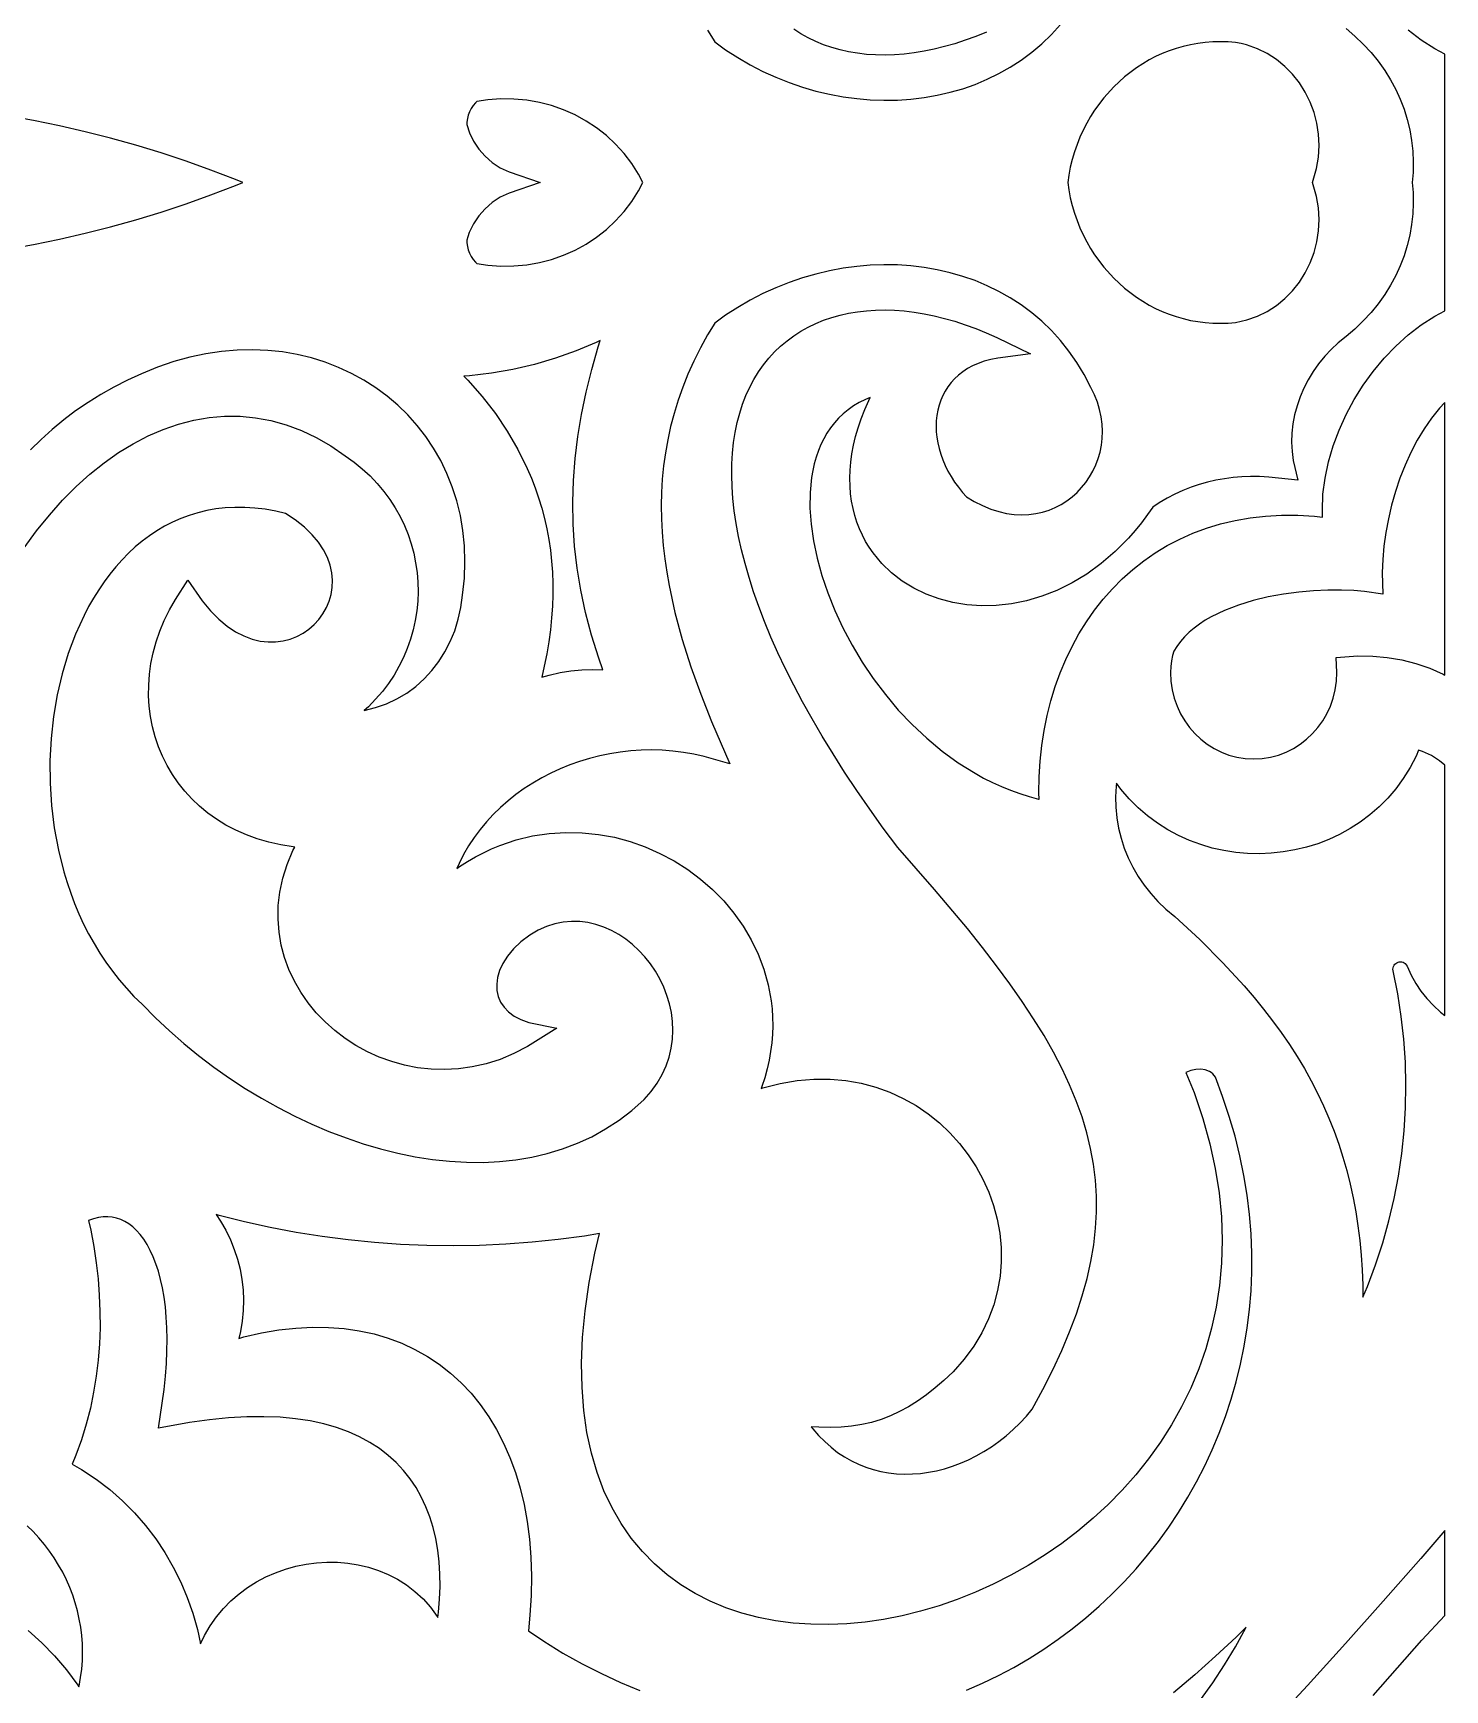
# Model space of a CAD drawing. Extents: x -375 to 375, y -1025 to 1025.
# Drawn here: x -192.5 to -135, y -230.9 to -163.4 of the extents above; entities that cross this region are included whole.
import ezdxf

# ---------------------------------------------------------------- set-up
doc = ezdxf.new("R2010")
doc.units = 0
doc.layers.add('LAYER_10', color=1, linetype='CONTINUOUS')

msp = doc.modelspace()

# ---------------------------------------------------------------- linework, layer by layer
at = {"layer": 'LAYER_10'}
for points in [[(-165.055, -163.249), (-164.763, -163.734), (-164.324, -164.05), (-163.827, -164.372), (-163.318, -164.667), (-162.799, -164.934), (-162.27, -165.174), (-161.733, -165.388), (-161.189, -165.573), (-160.64, -165.732), (-160.087, -165.862), (-159.532, -165.965), (-158.976, -166.041), (-158.42, -166.088), (-157.866, -166.108), (-157.314, -166.1), (-156.767, -166.064), (-156.226, -165.999), (-155.692, -165.907), (-155.167, -165.786), (-154.651, -165.638), (-154.147, -165.461), (-153.655, -165.256), (-153.177, -165.022), (-152.713, -164.761), (-152.267, -164.471), (-151.838, -164.152), (-151.427, -163.805), (-151.037, -163.429), (-150.668, -163.024)], [(-153.689, -163.332), (-154.123, -163.508), (-154.552, -163.665), (-154.977, -163.804), (-155.398, -163.924), (-155.815, -164.027), (-156.228, -164.111), (-156.635, -164.177), (-157.036, -164.225), (-157.432, -164.255), (-157.821, -164.267), (-158.203, -164.261), (-158.578, -164.237), (-158.945, -164.196), (-159.303, -164.136), (-159.653, -164.058), (-159.994, -163.962), (-160.325, -163.848), (-160.646, -163.717), (-160.956, -163.567), (-161.255, -163.4), (-161.541, -163.215)], [(-139.029, -163.179), (-138.665, -163.49), (-138.324, -163.82), (-138.008, -164.164), (-137.717, -164.521), (-137.453, -164.891), (-137.215, -165.273), (-137.004, -165.665), (-136.819, -166.067), (-136.662, -166.477), (-136.532, -166.895), (-136.429, -167.319), (-136.354, -167.749), (-136.307, -168.183), (-136.289, -168.62), (-136.298, -169.06), (-136.333, -169.463), (-136.298, -169.866), (-136.289, -170.305), (-136.307, -170.742), (-136.354, -171.176), (-136.429, -171.606), (-136.532, -172.03), (-136.662, -172.448), (-136.819, -172.858), (-137.004, -173.26), (-137.215, -173.652), (-137.453, -174.034), (-137.717, -174.404), (-138.008, -174.762), (-138.324, -175.106), (-138.665, -175.435), (-139.029, -175.747), (-139.346, -176), (-139.632, -176.265), (-139.898, -176.549), (-140.144, -176.852), (-140.369, -177.171), (-140.57, -177.504), (-140.748, -177.849), (-140.9, -178.203), (-141.027, -178.566), (-141.125, -178.934), (-141.196, -179.307), (-141.237, -179.681), (-141.249, -180.055), (-141.229, -180.427), (-141.177, -180.796), (-140.99, -181.597), (-142.182, -181.469), (-142.55, -181.452), (-142.916, -181.449), (-143.277, -181.463), (-143.634, -181.492), (-143.986, -181.538), (-144.333, -181.6), (-144.675, -181.68), (-145.013, -181.776), (-145.347, -181.889), (-145.677, -182.02), (-146.002, -182.17), (-146.323, -182.337), (-146.639, -182.524), (-146.909, -182.701), (-147.115, -183), (-147.366, -183.335), (-147.624, -183.654), (-147.891, -183.959), (-148.437, -184.511), (-149.008, -185), (-149.596, -185.426), (-150.198, -185.789), (-150.811, -186.09), (-151.429, -186.331), (-152.05, -186.513), (-152.67, -186.637), (-153.284, -186.705), (-153.89, -186.718), (-154.483, -186.677), (-155.06, -186.584), (-155.616, -186.439), (-156.148, -186.245), (-156.652, -186.001), (-157.125, -185.71), (-157.561, -185.372), (-157.957, -184.989), (-158.306, -184.566), (-158.466, -184.333), (-158.611, -184.093), (-158.742, -183.844), (-158.86, -183.584), (-158.963, -183.315), (-159.052, -183.038), (-159.125, -182.751), (-159.182, -182.455), (-159.223, -182.152), (-159.247, -181.84), (-159.255, -181.521), (-159.244, -181.194), (-159.216, -180.861), (-159.169, -180.52), (-159.104, -180.173), (-159.02, -179.819), (-158.916, -179.459), (-158.793, -179.093), (-158.649, -178.721), (-158.485, -178.344), (-158.43, -178.231), (-158.621, -178.31), (-158.871, -178.434), (-159.105, -178.573), (-159.323, -178.726), (-159.525, -178.891), (-159.713, -179.07), (-159.885, -179.261), (-160.044, -179.465), (-160.188, -179.68), (-160.318, -179.907), (-160.435, -180.146), (-160.538, -180.395), (-160.628, -180.656), (-160.704, -180.926), (-160.766, -181.207), (-160.815, -181.493), (-160.874, -182.101), (-160.88, -182.736), (-160.835, -183.396), (-160.738, -184.077), (-160.592, -184.773), (-160.398, -185.481), (-160.157, -186.194), (-159.87, -186.909), (-159.539, -187.621), (-159.166, -188.325), (-158.751, -189.016), (-158.297, -189.69), (-157.806, -190.343), (-157.278, -190.969), (-156.716, -191.564), (-156.121, -192.123), (-155.494, -192.644), (-154.838, -193.119), (-154.151, -193.548), (-153.801, -193.741), (-153.443, -193.922), (-153.078, -194.088), (-152.708, -194.24), (-152.331, -194.376), (-151.949, -194.497), (-151.561, -194.601), (-151.537, -194.606), (-151.545, -194.346), (-151.534, -193.693), (-151.495, -193.051), (-151.428, -192.419), (-151.333, -191.798), (-151.21, -191.19), (-151.06, -190.596), (-150.884, -190.016), (-150.681, -189.452), (-150.452, -188.904), (-150.197, -188.374), (-149.917, -187.862), (-149.611, -187.37), (-149.281, -186.899), (-148.927, -186.449), (-148.549, -186.022), (-148.147, -185.62), (-147.722, -185.242), (-147.275, -184.889), (-146.805, -184.564), (-146.313, -184.268), (-145.801, -184), (-145.267, -183.762), (-144.713, -183.556), (-144.14, -183.381), (-143.547, -183.24), (-142.936, -183.133), (-142.306, -183.061), (-141.659, -183.025), (-140.994, -183.025), (-140.312, -183.064), (-139.983, -183.1), (-139.993, -182.828), (-139.969, -182.175), (-139.885, -181.515), (-139.747, -180.855), (-139.556, -180.201), (-139.315, -179.556), (-139.029, -178.926), (-138.699, -178.314), (-138.328, -177.724), (-137.92, -177.161), (-137.476, -176.629), (-137, -176.134), (-136.495, -175.678), (-135.962, -175.268), (-135.404, -174.908), (-135, -174.695), (-135.002, -169.463), (-135, -164.23), (-135.404, -164.018), (-135.962, -163.657), (-136.495, -163.247)], [(-193.584, -172.18), (-192.528, -171.989), (-191.476, -171.773), (-190.43, -171.533), (-189.39, -171.269), (-188.357, -170.98), (-187.331, -170.667), (-186.312, -170.331), (-185.301, -169.97), (-184.298, -169.586), (-183.999, -169.463), (-184.298, -169.339), (-185.301, -168.955), (-186.312, -168.595), (-187.331, -168.258), (-188.357, -167.945), (-189.39, -167.657), (-190.43, -167.392), (-191.476, -167.152), (-192.528, -166.936), (-193.584, -166.745)], [(-192.908, -184.356), (-192.404, -183.666), (-191.882, -183.02), (-191.345, -182.418), (-190.794, -181.862), (-190.229, -181.353), (-189.653, -180.89), (-189.065, -180.476), (-188.467, -180.11), (-187.86, -179.794), (-187.246, -179.529), (-186.626, -179.315), (-186, -179.154), (-185.372, -179.046), (-184.741, -178.993), (-184.109, -178.995), (-183.479, -179.052), (-182.852, -179.167), (-182.229, -179.339), (-181.613, -179.568), (-181.004, -179.856), (-180.404, -180.202), (-179.821, -180.602), (-179.465, -180.858), (-179.127, -181.134), (-178.812, -181.427), (-178.52, -181.734), (-178.252, -182.054), (-178.007, -182.387), (-177.786, -182.731), (-177.589, -183.085), (-177.414, -183.448), (-177.264, -183.819), (-177.137, -184.197), (-177.034, -184.58), (-176.954, -184.967), (-176.898, -185.358), (-176.865, -185.75), (-176.856, -186.144), (-176.871, -186.537), (-176.909, -186.929), (-176.971, -187.319), (-177.056, -187.705), (-177.165, -188.086), (-177.297, -188.462), (-177.453, -188.831), (-177.633, -189.192), (-177.835, -189.543), (-178.062, -189.884), (-178.311, -190.214), (-178.584, -190.53), (-178.88, -190.833), (-179.049, -190.986), (-178.587, -190.873), (-178.14, -190.716), (-177.717, -190.517), (-177.319, -190.281), (-176.948, -190.008), (-176.605, -189.701), (-176.292, -189.362), (-176.009, -188.994), (-175.758, -188.599), (-175.541, -188.178), (-175.359, -187.734), (-175.214, -187.27), (-175.107, -186.788), (-175.038, -186.281), (-174.967, -185.592), (-174.942, -184.925), (-174.963, -184.275), (-175.026, -183.644), (-175.13, -183.032), (-175.275, -182.441), (-175.458, -181.871), (-175.677, -181.322), (-175.932, -180.797), (-176.22, -180.295), (-176.541, -179.818), (-176.893, -179.366), (-177.274, -178.941), (-177.683, -178.543), (-178.119, -178.174), (-178.579, -177.835), (-179.063, -177.526), (-179.569, -177.248), (-180.096, -177.004), (-180.642, -176.793), (-181.205, -176.616), (-181.784, -176.476), (-182.378, -176.372), (-182.985, -176.306), (-183.603, -176.279), (-184.231, -176.292), (-184.868, -176.346), (-185.512, -176.441), (-186.162, -176.58), (-186.815, -176.764), (-187.472, -176.992), (-188.134, -177.269), (-188.701, -177.525), (-189.252, -177.803), (-189.788, -178.105), (-190.308, -178.429), (-190.813, -178.775), (-191.3, -179.141), (-191.77, -179.528), (-192.223, -179.934), (-192.656, -180.358)], [(-154.504, -230.926), (-153.845, -230.643), (-153.2, -230.334), (-152.568, -230), (-151.95, -229.642), (-151.346, -229.26), (-150.758, -228.855), (-150.186, -228.428), (-149.63, -227.979), (-149.091, -227.509), (-148.57, -227.019), (-148.068, -226.508), (-147.585, -225.978), (-147.121, -225.43), (-146.678, -224.864), (-146.256, -224.281), (-145.855, -223.681), (-145.477, -223.064), (-145.121, -222.433), (-144.789, -221.787), (-144.481, -221.126), (-144.198, -220.452), (-143.941, -219.766), (-143.709, -219.067), (-143.504, -218.356), (-143.327, -217.635), (-143.177, -216.903), (-143.056, -216.161), (-142.964, -215.411), (-142.901, -214.652), (-142.87, -213.885), (-142.869, -213.11), (-142.9, -212.329), (-142.963, -211.542), (-143.059, -210.75), (-143.189, -209.953), (-143.353, -209.151), (-143.552, -208.346), (-143.787, -207.538), (-144.058, -206.727), (-144.355, -205.944), (-144.401, -205.876), (-144.462, -205.808), (-144.53, -205.751), (-144.595, -205.708), (-144.768, -205.638), (-144.953, -205.609), (-145.153, -205.619), (-145.359, -205.668), (-145.554, -205.752), (-145.225, -206.569), (-144.868, -207.618), (-144.579, -208.649), (-144.358, -209.662), (-144.201, -210.655), (-144.108, -211.63), (-144.075, -212.583), (-144.101, -213.515), (-144.183, -214.426), (-144.319, -215.313), (-144.506, -216.177), (-144.744, -217.016), (-145.029, -217.83), (-145.358, -218.619), (-145.73, -219.38), (-146.143, -220.115), (-146.593, -220.822), (-147.08, -221.501), (-147.599, -222.151), (-148.15, -222.771), (-148.729, -223.361), (-149.335, -223.921), (-149.966, -224.449), (-150.618, -224.946), (-151.291, -225.41), (-151.981, -225.841), (-152.687, -226.24), (-153.406, -226.604), (-154.136, -226.933), (-154.875, -227.228), (-155.62, -227.487), (-156.371, -227.709), (-157.124, -227.895), (-157.877, -228.042), (-158.628, -228.152), (-159.375, -228.223), (-160.116, -228.254), (-160.849, -228.245), (-161.571, -228.196), (-162.281, -228.104), (-162.976, -227.97), (-163.653, -227.793), (-164.311, -227.572), (-164.947, -227.306), (-165.559, -226.995), (-166.144, -226.637), (-166.699, -226.233), (-167.223, -225.781), (-167.713, -225.282), (-168.165, -224.734), (-168.578, -224.138), (-168.949, -223.493), (-169.276, -222.799), (-169.556, -222.057), (-169.788, -221.265), (-169.969, -220.424), (-170.097, -219.533), (-170.171, -218.592), (-170.187, -217.6), (-170.146, -216.556), (-170.043, -215.461), (-169.878, -214.314), (-169.648, -213.113), (-169.46, -212.315), (-170.072, -212.415), (-171.139, -212.557), (-172.208, -212.669), (-173.279, -212.749), (-174.351, -212.797), (-175.423, -212.815), (-176.495, -212.801), (-177.566, -212.756), (-178.635, -212.68), (-179.701, -212.573), (-180.764, -212.436), (-181.823, -212.267), (-182.877, -212.067), (-183.925, -211.836), (-184.968, -211.575), (-185.082, -211.542), (-184.906, -211.807), (-184.693, -212.18), (-184.507, -212.564), (-184.348, -212.958), (-184.216, -213.361), (-184.113, -213.771), (-184.037, -214.187), (-183.99, -214.607), (-183.972, -215.03), (-183.982, -215.454), (-184.022, -215.879), (-184.092, -216.303), (-184.159, -216.588), (-183.957, -216.53), (-183.234, -216.364), (-182.528, -216.243), (-181.837, -216.165), (-181.163, -216.13), (-180.507, -216.137), (-179.869, -216.186), (-179.25, -216.277), (-178.651, -216.407), (-178.074, -216.578), (-177.518, -216.788), (-176.985, -217.036), (-176.476, -217.323), (-175.991, -217.645), (-175.532, -218.004), (-175.1, -218.398), (-174.695, -218.826), (-174.319, -219.287), (-173.971, -219.78), (-173.653, -220.304), (-173.366, -220.859), (-173.109, -221.443), (-172.884, -222.055), (-172.691, -222.695), (-172.531, -223.361), (-172.404, -224.054), (-172.312, -224.771), (-172.254, -225.513), (-172.231, -226.279), (-172.244, -227.067), (-172.293, -227.878), (-172.359, -228.516), (-171.73, -228.937), (-170.949, -229.417), (-170.167, -229.856), (-169.384, -230.256), (-168.601, -230.617), (-167.819, -230.939)], [(-192.743, -228.499), (-192.194, -228.994), (-191.673, -229.529), (-191.183, -230.106), (-190.726, -230.723), (-190.679, -230.796), (-190.671, -230.76), (-190.61, -230.415), (-190.566, -230.07), (-190.54, -229.726), (-190.531, -229.383), (-190.54, -229.042), (-190.565, -228.702), (-190.607, -228.365), (-190.665, -228.031), (-190.739, -227.701), (-190.829, -227.375), (-190.934, -227.054), (-191.055, -226.738), (-191.191, -226.428), (-191.341, -226.125), (-191.507, -225.828), (-191.686, -225.538), (-191.88, -225.257), (-192.087, -224.984), (-192.308, -224.721), (-192.542, -224.466), (-192.789, -224.223)], [(-137.916, -231.147), (-136.937, -230.012), (-135.938, -228.893), (-135.002, -227.883), (-135.002, -224.424), (-135.986, -225.561), (-137.511, -227.298), (-139.051, -229.023), (-140.604, -230.736), (-142.171, -232.437)], [(-144.966, -231.328), (-144.462, -230.627), (-143.985, -229.903), (-143.535, -229.157), (-143.114, -228.389), (-143.1, -228.36), (-143.512, -228.763), (-144.348, -229.545), (-145.195, -230.304), (-146.056, -231.04)]]:
    msp.add_lwpolyline(points, dxfattribs=at)
for points in [[(-149.599, -171.882), (-149.443, -172.153), (-149.277, -172.412), (-148.907, -172.91), (-148.498, -173.365), (-148.052, -173.776), (-147.571, -174.14), (-147.056, -174.458), (-146.792, -174.595), (-146.519, -174.72), (-146.24, -174.832), (-145.955, -174.929), (-145.665, -175.013), (-145.371, -175.082), (-145.071, -175.135), (-144.768, -175.174), (-144.461, -175.196), (-144.151, -175.203), (-143.838, -175.193), (-143.534, -175.168), (-143.075, -175.068), (-142.642, -174.916), (-142.237, -174.717), (-141.861, -174.476), (-141.517, -174.194), (-141.205, -173.876), (-140.93, -173.526), (-140.691, -173.147), (-140.492, -172.744), (-140.334, -172.32), (-140.22, -171.88), (-140.151, -171.427), (-140.129, -170.965), (-140.157, -170.498), (-140.235, -170.03), (-140.395, -169.463), (-140.235, -168.895), (-140.157, -168.427), (-140.129, -167.96), (-140.151, -167.498), (-140.22, -167.045), (-140.334, -166.605), (-140.492, -166.181), (-140.691, -165.778), (-140.93, -165.399), (-141.205, -165.049), (-141.517, -164.731), (-141.861, -164.45), (-142.237, -164.208), (-142.642, -164.009), (-143.08, -163.856), (-143.302, -163.8), (-143.53, -163.758), (-143.838, -163.732), (-144.151, -163.722), (-144.461, -163.729), (-144.768, -163.752), (-145.071, -163.79), (-145.371, -163.844), (-145.665, -163.912), (-145.955, -163.996), (-146.24, -164.093), (-146.519, -164.205), (-146.792, -164.33), (-147.056, -164.467), (-147.571, -164.785), (-148.052, -165.15), (-148.498, -165.561), (-148.907, -166.015), (-149.277, -166.513), (-149.443, -166.772), (-149.599, -167.043), (-149.742, -167.323), (-149.874, -167.612), (-149.993, -167.908), (-150.098, -168.212), (-150.19, -168.524), (-150.268, -168.843), (-150.331, -169.169), (-150.374, -169.463), (-150.331, -169.757), (-150.268, -170.082), (-150.19, -170.401), (-150.098, -170.713), (-149.993, -171.017), (-149.874, -171.314), (-149.742, -171.602)], [(-174.873, -171.818), (-174.867, -171.927), (-174.844, -172.069), (-174.806, -172.209), (-174.753, -172.343), (-174.687, -172.473), (-174.607, -172.596), (-174.514, -172.711), (-174.465, -172.76), (-174.012, -172.832), (-173.477, -172.871), (-172.947, -172.866), (-172.424, -172.818), (-171.911, -172.727), (-171.409, -172.596), (-170.923, -172.425), (-170.453, -172.216), (-170.004, -171.97), (-169.577, -171.689), (-169.175, -171.374), (-168.801, -171.026), (-168.456, -170.646), (-168.144, -170.237), (-167.867, -169.798), (-167.695, -169.463), (-167.867, -169.127), (-168.144, -168.689), (-168.456, -168.279), (-168.801, -167.899), (-169.175, -167.551), (-169.577, -167.236), (-170.004, -166.955), (-170.453, -166.709), (-170.923, -166.5), (-171.409, -166.329), (-171.911, -166.198), (-172.424, -166.107), (-172.947, -166.059), (-173.477, -166.054), (-174.012, -166.093), (-174.465, -166.165), (-174.514, -166.214), (-174.607, -166.329), (-174.687, -166.452), (-174.753, -166.582), (-174.806, -166.717), (-174.844, -166.856), (-174.867, -166.999), (-174.872, -167.102), (-174.763, -167.435), (-174.594, -167.781), (-174.38, -168.1), (-174.125, -168.389), (-173.832, -168.643), (-173.505, -168.86), (-173.147, -169.034), (-171.871, -169.463), (-173.147, -169.891), (-173.505, -170.065), (-173.832, -170.282), (-174.125, -170.536), (-174.38, -170.825), (-174.594, -171.144), (-174.765, -171.495), (-174.83, -171.672)], [(-164.397, -198.752), (-163.98, -199.249), (-163.605, -199.777), (-163.274, -200.336), (-162.991, -200.922), (-162.759, -201.533), (-162.582, -202.168), (-162.463, -202.819), (-162.426, -203.158), (-162.404, -203.497), (-162.399, -203.84), (-162.41, -204.186), (-162.438, -204.536), (-162.482, -204.888), (-162.545, -205.244), (-162.625, -205.601), (-162.724, -205.961), (-162.841, -206.322), (-162.872, -206.405), (-162.799, -206.379), (-162.094, -206.194), (-161.402, -206.074), (-160.724, -206.015), (-160.063, -206.015), (-159.421, -206.071), (-158.799, -206.181), (-158.2, -206.342), (-157.625, -206.55), (-157.076, -206.803), (-156.556, -207.098), (-156.064, -207.432), (-155.604, -207.803), (-155.177, -208.207), (-154.785, -208.641), (-154.428, -209.103), (-154.11, -209.59), (-153.831, -210.099), (-153.593, -210.628), (-153.399, -211.173), (-153.249, -211.732), (-153.145, -212.303), (-153.09, -212.881), (-153.084, -213.465), (-153.131, -214.051), (-153.231, -214.637), (-153.387, -215.218), (-153.599, -215.792), (-153.869, -216.356), (-154.2, -216.907), (-154.591, -217.44), (-155.045, -217.956), (-155.417, -218.3), (-155.777, -218.609), (-156.136, -218.891), (-156.496, -219.145), (-156.858, -219.373), (-157.224, -219.573), (-157.597, -219.746), (-157.978, -219.891), (-158.369, -220.01), (-158.77, -220.102), (-159.184, -220.168), (-159.611, -220.207), (-160.054, -220.222), (-160.515, -220.212), (-160.826, -220.19), (-160.764, -220.272), (-160.527, -220.547), (-160.279, -220.798), (-160.021, -221.027), (-159.753, -221.233), (-159.477, -221.416), (-159.193, -221.578), (-158.901, -221.719), (-158.602, -221.838), (-158.298, -221.935), (-157.987, -222.013), (-157.672, -222.069), (-157.353, -222.105), (-157.031, -222.121), (-156.706, -222.116), (-156.379, -222.092), (-156.051, -222.048), (-155.722, -221.984), (-155.395, -221.901), (-155.068, -221.798), (-154.744, -221.676), (-154.422, -221.536), (-154.105, -221.377), (-153.792, -221.199), (-153.484, -221.002), (-153.183, -220.788), (-152.889, -220.556), (-152.603, -220.306), (-152.326, -220.038), (-152.058, -219.754), (-151.817, -219.471), (-151.385, -218.669), (-150.981, -217.865), (-150.619, -217.083), (-150.299, -216.322), (-150.021, -215.58), (-149.783, -214.855), (-149.587, -214.146), (-149.43, -213.452), (-149.314, -212.77), (-149.237, -212.099), (-149.2, -211.438), (-149.202, -210.784), (-149.242, -210.135), (-149.321, -209.49), (-149.439, -208.846), (-149.595, -208.203), (-149.79, -207.558), (-150.023, -206.909), (-150.294, -206.254), (-150.605, -205.593), (-150.953, -204.924), (-151.34, -204.245), (-151.765, -203.554), (-152.229, -202.851), (-152.73, -202.134), (-153.27, -201.401), (-153.847, -200.65), (-154.461, -199.882), (-155.802, -198.282), (-157.301, -196.578), (-157.891, -195.782), (-158.446, -195.007), (-158.971, -194.246), (-159.468, -193.498), (-159.937, -192.762), (-160.379, -192.041), (-160.793, -191.332), (-161.18, -190.637), (-161.541, -189.956), (-161.876, -189.288), (-162.185, -188.634), (-162.469, -187.993), (-162.729, -187.366), (-162.964, -186.753), (-163.176, -186.154), (-163.363, -185.569), (-163.528, -184.997), (-163.67, -184.44), (-163.79, -183.897), (-163.888, -183.367), (-163.964, -182.852), (-164.02, -182.352), (-164.054, -181.865), (-164.068, -181.393), (-164.062, -180.936), (-164.037, -180.493), (-163.992, -180.064), (-163.928, -179.651), (-163.845, -179.252), (-163.744, -178.869), (-163.625, -178.501), (-163.488, -178.148), (-163.335, -177.811), (-163.164, -177.49), (-162.977, -177.185), (-162.775, -176.897), (-162.557, -176.625), (-162.324, -176.371), (-162.076, -176.133), (-161.815, -175.913), (-161.541, -175.71), (-161.255, -175.525), (-160.956, -175.358), (-160.646, -175.208), (-160.325, -175.077), (-159.994, -174.963), (-159.653, -174.867), (-159.303, -174.79), (-158.945, -174.73), (-158.578, -174.688), (-158.203, -174.664), (-157.821, -174.658), (-157.432, -174.67), (-157.036, -174.7), (-156.635, -174.748), (-156.228, -174.814), (-155.815, -174.899), (-155.398, -175.001), (-154.977, -175.121), (-154.552, -175.26), (-154.123, -175.417), (-153.691, -175.592), (-153.257, -175.786), (-151.894, -176.448), (-153.227, -176.621), (-153.51, -176.677), (-153.774, -176.75), (-154.02, -176.837), (-154.248, -176.938), (-154.458, -177.052), (-154.651, -177.178), (-154.826, -177.315), (-154.986, -177.463), (-155.129, -177.621), (-155.257, -177.788), (-155.37, -177.964), (-155.467, -178.148), (-155.55, -178.34), (-155.617, -178.54), (-155.67, -178.745), (-155.708, -178.957), (-155.73, -179.174), (-155.738, -179.396), (-155.731, -179.621), (-155.708, -179.849), (-155.671, -180.079), (-155.618, -180.31), (-155.551, -180.542), (-155.468, -180.773), (-155.37, -181.003), (-155.258, -181.23), (-155.13, -181.454), (-154.988, -181.675), (-154.831, -181.89), (-154.659, -182.1), (-154.496, -182.277), (-154.181, -182.467), (-153.843, -182.637), (-153.511, -182.774), (-153.185, -182.878), (-152.866, -182.951), (-152.554, -182.994), (-152.251, -183.01), (-151.957, -182.999), (-151.672, -182.962), (-151.397, -182.902), (-151.132, -182.818), (-150.879, -182.713), (-150.637, -182.587), (-150.408, -182.442), (-150.193, -182.279), (-149.992, -182.098), (-149.806, -181.901), (-149.636, -181.69), (-149.483, -181.465), (-149.348, -181.227), (-149.231, -180.978), (-149.134, -180.719), (-149.057, -180.451), (-149.002, -180.176), (-148.968, -179.894), (-148.958, -179.606), (-148.971, -179.315), (-149.008, -179.02), (-149.071, -178.722), (-149.161, -178.424), (-149.278, -178.125), (-149.427, -177.819), (-149.701, -177.291), (-149.999, -176.798), (-150.322, -176.335), (-150.668, -175.901), (-151.037, -175.496), (-151.427, -175.12), (-151.838, -174.773), (-152.267, -174.455), (-152.713, -174.165), (-153.177, -173.903), (-153.655, -173.67), (-154.147, -173.464), (-154.651, -173.288), (-155.167, -173.139), (-155.692, -173.018), (-156.226, -172.926), (-156.767, -172.862), (-157.314, -172.825), (-157.866, -172.817), (-158.42, -172.837), (-158.976, -172.884), (-159.532, -172.96), (-160.087, -173.063), (-160.64, -173.194), (-161.189, -173.352), (-161.733, -173.538), (-162.27, -173.751), (-162.799, -173.991), (-163.318, -174.259), (-163.827, -174.553), (-164.324, -174.875), (-164.763, -175.192), (-165.055, -175.676), (-165.348, -176.209), (-165.614, -176.742), (-165.854, -177.276), (-166.068, -177.809), (-166.257, -178.343), (-166.421, -178.877), (-166.562, -179.412), (-166.679, -179.948), (-166.774, -180.484), (-166.848, -181.02), (-166.9, -181.558), (-166.931, -182.097), (-166.942, -182.636), (-166.934, -183.177), (-166.907, -183.719), (-166.862, -184.262), (-166.8, -184.806), (-166.72, -185.352), (-166.624, -185.896), (-166.384, -186.996), (-166.086, -188.099), (-165.735, -189.206), (-165.334, -190.319), (-164.89, -191.437), (-164.151, -193.157), (-165.189, -192.865), (-165.613, -192.769), (-166.039, -192.695), (-166.468, -192.642), (-166.898, -192.609), (-167.329, -192.598), (-167.758, -192.607), (-168.186, -192.635), (-168.612, -192.684), (-169.034, -192.751), (-169.452, -192.838), (-169.865, -192.943), (-170.271, -193.067), (-170.671, -193.208), (-171.062, -193.367), (-171.444, -193.543), (-171.816, -193.736), (-172.178, -193.945), (-172.527, -194.171), (-172.864, -194.412), (-173.188, -194.668), (-173.496, -194.939), (-173.79, -195.225), (-174.067, -195.524), (-174.328, -195.838), (-174.57, -196.165), (-174.794, -196.504), (-174.998, -196.857), (-175.181, -197.222), (-175.272, -197.432), (-175.16, -197.353), (-174.841, -197.147), (-174.518, -196.958), (-174.192, -196.787), (-173.862, -196.632), (-173.528, -196.493), (-172.861, -196.267), (-172.187, -196.103), (-171.51, -196), (-170.835, -195.957), (-170.165, -195.97), (-169.502, -196.038), (-168.851, -196.158), (-168.214, -196.329), (-167.593, -196.548), (-166.993, -196.812), (-166.416, -197.121), (-165.864, -197.471), (-165.342, -197.861), (-164.852, -198.288)], [(-174.759, -177.342), (-174.983, -177.356), (-174.827, -177.515), (-174.24, -178.188), (-173.702, -178.884), (-173.216, -179.605), (-172.782, -180.351), (-172.404, -181.119), (-172.234, -181.516), (-172.079, -181.917), (-171.939, -182.324), (-171.814, -182.737), (-171.703, -183.157), (-171.608, -183.583), (-171.528, -184.015), (-171.463, -184.453), (-171.414, -184.898), (-171.381, -185.349), (-171.364, -185.806), (-171.363, -186.27), (-171.379, -186.739), (-171.411, -187.215), (-171.46, -187.697), (-171.525, -188.186), (-171.608, -188.681), (-171.708, -189.182), (-171.813, -189.636), (-171.506, -189.543), (-171.067, -189.443), (-170.624, -189.371), (-170.177, -189.33), (-169.728, -189.318), (-169.319, -189.334), (-169.49, -188.854), (-169.781, -187.92), (-170.024, -186.999), (-170.22, -186.087), (-170.37, -185.183), (-170.474, -184.285), (-170.534, -183.391), (-170.55, -182.499), (-170.523, -181.607), (-170.454, -180.714), (-170.344, -179.818), (-170.194, -178.916), (-170.005, -178.007), (-169.777, -177.089), (-169.511, -176.159), (-169.429, -175.902), (-169.592, -175.981), (-170.416, -176.326), (-171.258, -176.625), (-172.115, -176.876), (-172.986, -177.08), (-173.868, -177.235)], [(-135.002, -178.437), (-135.223, -178.669), (-135.547, -179.069), (-135.85, -179.505), (-136.13, -179.972), (-136.388, -180.465), (-136.622, -180.98), (-136.831, -181.514), (-137.015, -182.06), (-137.173, -182.616), (-137.304, -183.175), (-137.408, -183.734), (-137.485, -184.288), (-137.533, -184.833), (-137.552, -185.363), (-137.535, -186.247), (-138.272, -186.14), (-138.717, -186.102), (-139.218, -186.083), (-139.766, -186.085), (-140.348, -186.112), (-140.955, -186.165), (-141.575, -186.248), (-142.199, -186.361), (-142.815, -186.508), (-143.414, -186.691), (-143.984, -186.91), (-144.52, -187.169), (-144.765, -187.311), (-144.999, -187.464), (-145.219, -187.628), (-145.423, -187.801), (-145.611, -187.984), (-145.781, -188.178), (-145.932, -188.381), (-146.05, -188.573), (-146.1, -188.743), (-146.146, -188.96), (-146.175, -189.192), (-146.186, -189.434), (-146.168, -189.797), (-146.116, -190.147), (-146.033, -190.485), (-145.918, -190.81), (-145.775, -191.118), (-145.605, -191.409), (-145.409, -191.681), (-145.19, -191.931), (-144.949, -192.159), (-144.687, -192.362), (-144.407, -192.538), (-144.111, -192.687), (-143.8, -192.805), (-143.475, -192.892), (-143.138, -192.945), (-142.791, -192.963), (-142.444, -192.945), (-142.107, -192.892), (-141.783, -192.805), (-141.471, -192.687), (-141.175, -192.538), (-140.895, -192.362), (-140.634, -192.159), (-140.392, -191.931), (-140.173, -191.681), (-139.977, -191.409), (-139.807, -191.118), (-139.664, -190.81), (-139.55, -190.485), (-139.466, -190.147), (-139.414, -189.797), (-139.397, -189.435), (-139.428, -188.829), (-138.542, -188.764), (-137.941, -188.769), (-137.345, -188.823), (-136.757, -188.924), (-136.18, -189.072), (-135.618, -189.265), (-135.074, -189.503), (-135.002, -189.542)], [(-168.976, -199.954), (-169.286, -199.817), (-169.605, -199.71), (-169.931, -199.635), (-170.262, -199.593), (-170.598, -199.587), (-170.937, -199.617), (-171.278, -199.687), (-171.621, -199.797), (-171.965, -199.951), (-172.305, -200.149), (-172.663, -200.424), (-172.966, -200.712), (-173.21, -201.006), (-173.398, -201.3), (-173.532, -201.59), (-173.615, -201.873), (-173.65, -202.144), (-173.639, -202.403), (-173.585, -202.646), (-173.489, -202.873), (-173.351, -203.084), (-173.169, -203.276), (-172.94, -203.447), (-172.664, -203.591), (-172.34, -203.704), (-171.197, -203.937), (-172.389, -204.688), (-172.947, -204.978), (-173.51, -205.211), (-174.077, -205.392), (-174.645, -205.52), (-175.211, -205.599), (-175.772, -205.629), (-176.327, -205.612), (-176.874, -205.551), (-177.408, -205.448), (-177.93, -205.303), (-178.435, -205.12), (-178.922, -204.9), (-179.389, -204.645), (-179.833, -204.357), (-180.252, -204.037), (-180.644, -203.687), (-181.007, -203.309), (-181.338, -202.905), (-181.635, -202.477), (-181.895, -202.025), (-182.116, -201.553), (-182.297, -201.061), (-182.433, -200.552), (-182.522, -200.029), (-182.563, -199.492), (-182.552, -198.945), (-182.488, -198.389), (-182.368, -197.828), (-182.191, -197.263), (-181.954, -196.697), (-181.879, -196.554), (-181.943, -196.548), (-182.451, -196.468), (-182.939, -196.36), (-183.407, -196.224), (-183.855, -196.061), (-184.281, -195.873), (-184.686, -195.661), (-185.068, -195.425), (-185.428, -195.168), (-185.765, -194.89), (-186.078, -194.592), (-186.367, -194.276), (-186.632, -193.943), (-186.871, -193.594), (-187.085, -193.23), (-187.273, -192.854), (-187.435, -192.465), (-187.571, -192.065), (-187.679, -191.656), (-187.76, -191.239), (-187.813, -190.815), (-187.838, -190.385), (-187.835, -189.951), (-187.803, -189.513), (-187.742, -189.073), (-187.652, -188.633), (-187.532, -188.193), (-187.382, -187.755), (-187.201, -187.32), (-186.991, -186.889), (-186.749, -186.463), (-186.24, -185.68), (-185.651, -186.523), (-185.315, -186.926), (-184.975, -187.268), (-184.633, -187.55), (-184.291, -187.777), (-183.952, -187.951), (-183.618, -188.077), (-183.29, -188.157), (-182.97, -188.194), (-182.66, -188.192), (-182.36, -188.153), (-182.073, -188.079), (-181.8, -187.974), (-181.544, -187.838), (-181.307, -187.674), (-181.09, -187.486), (-180.897, -187.275), (-180.73, -187.044), (-180.59, -186.795), (-180.479, -186.532), (-180.4, -186.256), (-180.355, -185.97), (-180.345, -185.675), (-180.372, -185.374), (-180.44, -185.067), (-180.55, -184.756), (-180.707, -184.444), (-180.913, -184.131), (-181.171, -183.821), (-181.485, -183.515), (-181.859, -183.218), (-182.261, -182.953), (-182.658, -182.862), (-183.089, -182.786), (-183.511, -182.735), (-183.922, -182.709), (-184.324, -182.708), (-184.716, -182.729), (-185.098, -182.773), (-185.47, -182.839), (-185.832, -182.926), (-186.185, -183.034), (-186.528, -183.162), (-186.861, -183.309), (-187.185, -183.476), (-187.499, -183.661), (-187.803, -183.864), (-188.097, -184.084), (-188.382, -184.321), (-188.656, -184.574), (-188.92, -184.843), (-189.174, -185.127), (-189.417, -185.426), (-189.65, -185.738), (-189.872, -186.064), (-190.084, -186.403), (-190.284, -186.754), (-190.471, -187.114), (-190.816, -187.873), (-191.113, -188.668), (-191.362, -189.496), (-191.562, -190.352), (-191.713, -191.231), (-191.813, -192.126), (-191.86, -193.034), (-191.856, -193.949), (-191.798, -194.864), (-191.685, -195.777), (-191.518, -196.679), (-191.294, -197.571), (-191.162, -198.006), (-191.015, -198.438), (-190.854, -198.863), (-190.678, -199.282), (-190.488, -199.694), (-190.283, -200.097), (-190.064, -200.492), (-189.83, -200.878), (-189.581, -201.253), (-189.317, -201.618), (-189.039, -201.972), (-188.745, -202.315), (-188.435, -202.645), (-188.104, -202.968), (-187.556, -203.522), (-186.991, -204.052), (-186.407, -204.563), (-185.803, -205.054), (-185.183, -205.524), (-184.547, -205.973), (-183.897, -206.398), (-183.235, -206.8), (-182.562, -207.176), (-181.879, -207.527), (-181.189, -207.851), (-180.493, -208.148), (-179.791, -208.415), (-179.087, -208.653), (-178.382, -208.86), (-177.676, -209.036), (-176.972, -209.179), (-176.272, -209.289), (-175.576, -209.365), (-174.886, -209.405), (-174.204, -209.41), (-173.532, -209.378), (-172.871, -209.308), (-172.221, -209.199), (-171.586, -209.052), (-170.966, -208.864), (-170.362, -208.635), (-169.776, -208.364), (-169.21, -208.05), (-168.663, -207.693), (-168.138, -207.291), (-167.641, -206.847), (-167.354, -206.52), (-167.109, -206.18), (-166.906, -205.832), (-166.744, -205.478), (-166.621, -205.12), (-166.535, -204.758), (-166.484, -204.394), (-166.467, -204.029), (-166.483, -203.666), (-166.53, -203.306), (-166.607, -202.951), (-166.712, -202.603), (-166.843, -202.264), (-167.001, -201.935), (-167.182, -201.62), (-167.385, -201.32), (-167.609, -201.038), (-167.852, -200.774), (-168.111, -200.533), (-168.387, -200.314), (-168.675, -200.121)], [(-146.293, -195.852), (-146.714, -195.586), (-147.118, -195.286), (-147.504, -194.954), (-147.868, -194.589), (-148.21, -194.191), (-148.387, -193.95), (-148.403, -194.076), (-148.424, -194.507), (-148.414, -194.936), (-148.372, -195.362), (-148.301, -195.782), (-148.199, -196.195), (-148.068, -196.601), (-147.908, -196.997), (-147.72, -197.381), (-147.504, -197.754), (-147.261, -198.112), (-146.99, -198.454), (-146.694, -198.78), (-146.372, -199.087), (-146.009, -199.385), (-144.987, -200.329), (-144.045, -201.27), (-143.18, -202.211), (-142.774, -202.686), (-142.387, -203.162), (-142.019, -203.641), (-141.669, -204.122), (-141.337, -204.607), (-141.024, -205.096), (-140.728, -205.589), (-140.451, -206.088), (-140.191, -206.591), (-139.949, -207.1), (-139.724, -207.615), (-139.517, -208.137), (-139.327, -208.665), (-139.154, -209.201), (-138.998, -209.744), (-138.859, -210.296), (-138.737, -210.856), (-138.631, -211.425), (-138.542, -212.003), (-138.469, -212.591), (-138.412, -213.189), (-138.371, -213.798), (-138.345, -214.418), (-138.338, -214.902), (-138.153, -214.468), (-137.823, -213.587), (-137.531, -212.695), (-137.278, -211.795), (-137.064, -210.886), (-136.889, -209.97), (-136.754, -209.048), (-136.658, -208.122), (-136.602, -207.192), (-136.586, -206.261), (-136.61, -205.328), (-136.674, -204.395), (-136.778, -203.464), (-136.923, -202.535), (-137.11, -201.604), (-137.117, -201.539), (-137.112, -201.479), (-137.097, -201.425), (-137.073, -201.376), (-137.04, -201.334), (-137.001, -201.298), (-136.957, -201.27), (-136.909, -201.249), (-136.859, -201.236), (-136.807, -201.232), (-136.755, -201.237), (-136.704, -201.251), (-136.656, -201.275), (-136.612, -201.31), (-136.574, -201.355), (-136.542, -201.411), (-136.375, -201.775), (-136.187, -202.112), (-135.973, -202.433), (-135.733, -202.737), (-135.469, -203.021), (-135.183, -203.286), (-135.002, -203.428), (-135.002, -193.217), (-135.212, -193.042), (-135.55, -192.827), (-135.918, -192.656), (-136.073, -192.608), (-136.174, -192.846), (-136.42, -193.319), (-136.695, -193.763), (-136.998, -194.177), (-137.327, -194.563), (-137.68, -194.918), (-138.055, -195.244), (-138.449, -195.539), (-138.861, -195.805), (-139.288, -196.04), (-139.73, -196.244), (-140.183, -196.418), (-140.646, -196.561), (-141.117, -196.674), (-141.594, -196.756), (-142.075, -196.807), (-142.559, -196.827), (-143.044, -196.816), (-143.527, -196.774), (-144.007, -196.7), (-144.482, -196.595), (-144.95, -196.457), (-145.409, -196.288), (-145.857, -196.086)], [(-181.42, -225.793), (-180.995, -225.736), (-180.568, -225.71), (-180.141, -225.713), (-179.715, -225.748), (-179.294, -225.815), (-178.879, -225.914), (-178.472, -226.045), (-178.077, -226.21), (-177.695, -226.408), (-177.328, -226.641), (-176.98, -226.908), (-176.652, -227.211), (-176.348, -227.548), (-176.07, -227.921), (-176.043, -227.965), (-176.017, -227.754), (-175.976, -227.223), (-175.958, -226.703), (-175.965, -226.195), (-175.996, -225.699), (-176.053, -225.218), (-176.135, -224.751), (-176.243, -224.3), (-176.377, -223.866), (-176.537, -223.449), (-176.723, -223.051), (-176.937, -222.671), (-177.178, -222.312), (-177.447, -221.972), (-177.745, -221.653), (-178.072, -221.356), (-178.429, -221.081), (-178.818, -220.83), (-179.238, -220.602), (-179.691, -220.4), (-180.178, -220.223), (-180.699, -220.075), (-181.255, -219.955), (-181.846, -219.865), (-182.474, -219.805), (-183.138, -219.779), (-183.838, -219.785), (-184.577, -219.827), (-185.353, -219.904), (-186.168, -220.018), (-187.442, -220.245), (-187.282, -219.232), (-187.208, -218.67), (-187.152, -218.127), (-187.113, -217.605), (-187.091, -217.103), (-187.085, -216.622), (-187.094, -216.161), (-187.118, -215.722), (-187.156, -215.304), (-187.208, -214.908), (-187.273, -214.533), (-187.35, -214.181), (-187.439, -213.851), (-187.539, -213.544), (-187.65, -213.26), (-187.77, -212.999), (-187.898, -212.761), (-188.035, -212.547), (-188.178, -212.356), (-188.327, -212.189), (-188.482, -212.044), (-188.642, -211.922), (-188.805, -211.821), (-188.973, -211.743), (-189.145, -211.685), (-189.322, -211.647), (-189.504, -211.63), (-189.691, -211.635), (-189.885, -211.66), (-190.085, -211.708), (-190.286, -211.778), (-190.198, -212.181), (-190.075, -212.84), (-189.976, -213.501), (-189.9, -214.163), (-189.848, -214.826), (-189.821, -215.49), (-189.819, -216.153), (-189.843, -216.815), (-189.894, -217.475), (-189.973, -218.132), (-190.079, -218.786), (-190.214, -219.436), (-190.379, -220.081), (-190.574, -220.72), (-190.799, -221.353), (-190.949, -221.718), (-190.569, -221.935), (-189.979, -222.327), (-189.423, -222.753), (-188.901, -223.21), (-188.415, -223.697), (-187.965, -224.213), (-187.55, -224.755), (-187.173, -225.321), (-186.832, -225.91), (-186.528, -226.52), (-186.263, -227.149), (-186.036, -227.795), (-185.847, -228.457), (-185.718, -229.043), (-185.554, -228.694), (-185.328, -228.303), (-185.072, -227.938), (-184.789, -227.6), (-184.482, -227.288), (-184.152, -227.003), (-183.803, -226.745), (-183.437, -226.516), (-183.055, -226.314), (-182.66, -226.141), (-182.255, -225.996), (-181.841, -225.88)]]:
    msp.add_lwpolyline(points, close=True, dxfattribs=at)

doc.saveas('drawing.dxf')
